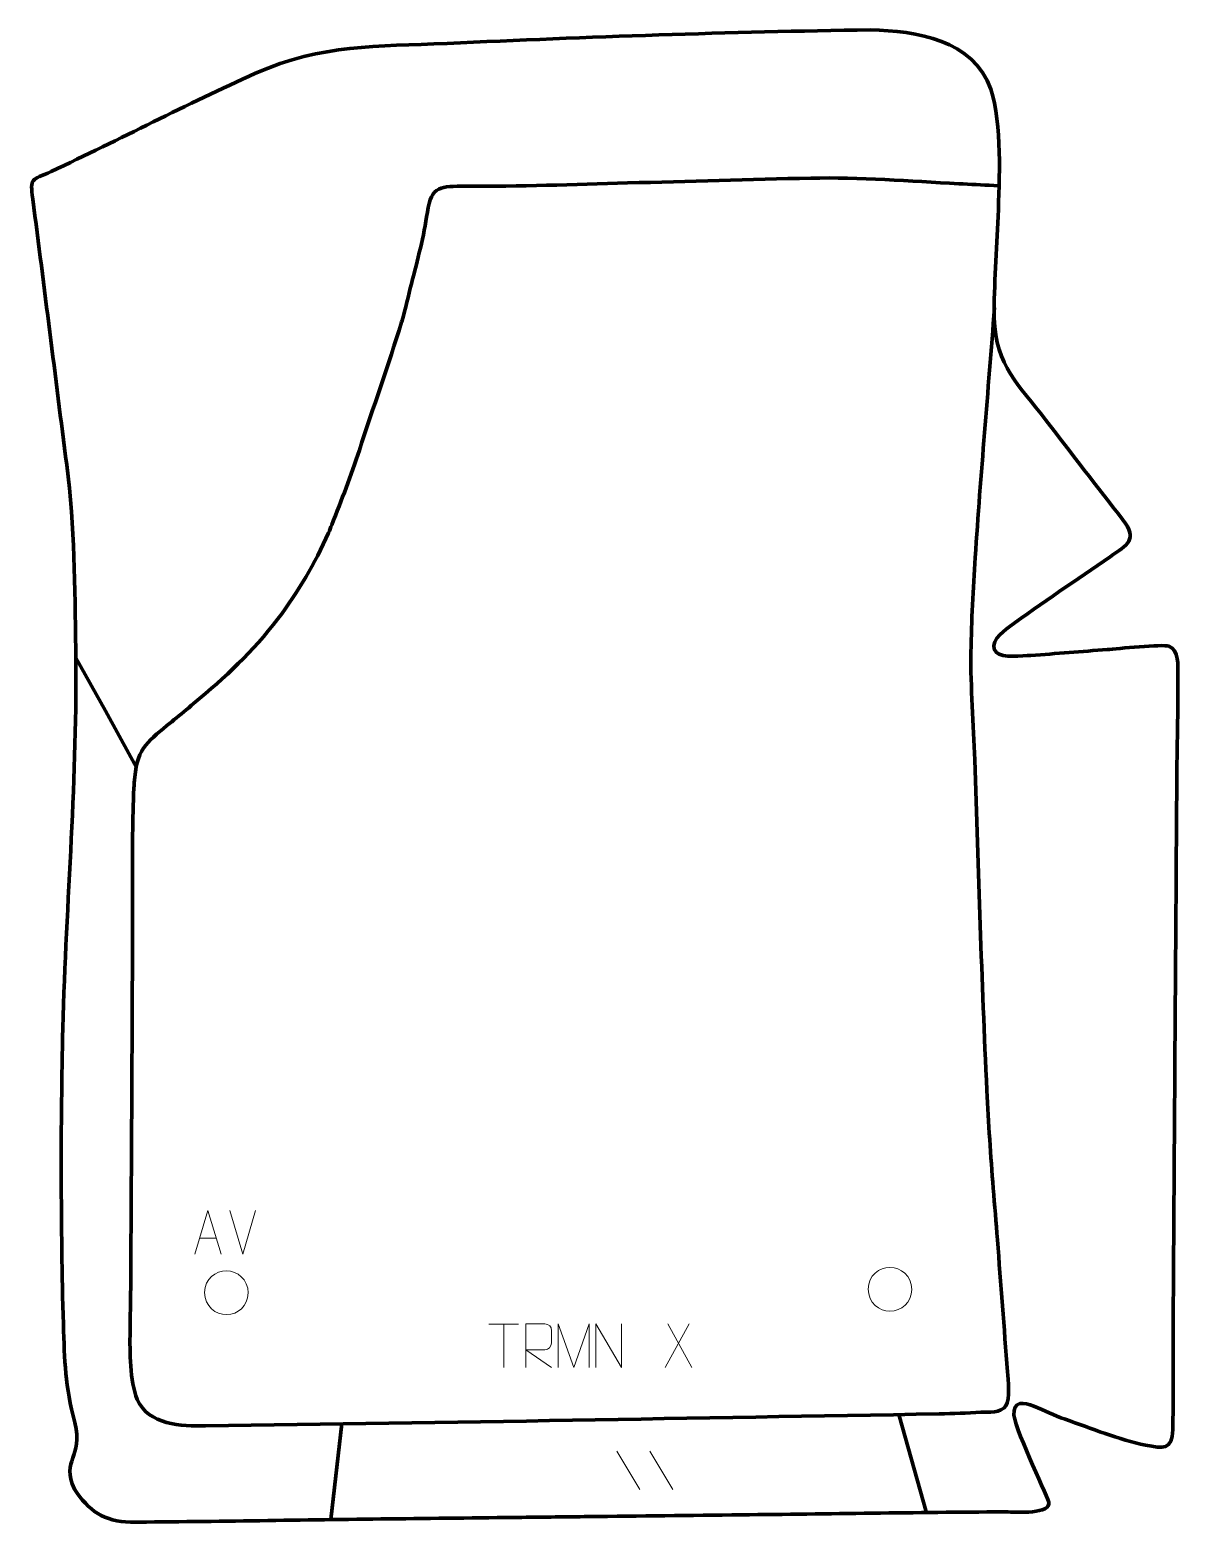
# Model space of a CAD drawing. Header units: millimetres. Extents: x 1030 to 1687, y -57 to 797.
import ezdxf

# ---------------------------------------------------------------- set-up
doc = ezdxf.new("R2010")
doc.units = ezdxf.units.MM
doc.header["$MEASUREMENT"] = 0
doc.layers.add('layer 2', color=7, linetype='Continuous')
doc.layers.add('layer 3', color=7, linetype='Continuous')

msp = doc.modelspace()

# ---------------------------------------------------------------- linework, layer by layer
at = {"layer": 'layer 2', "color": 142, "lineweight": 158}
for points, knots in [([(1581.6592, 638.0969), (1577.9865, 590.5099), (1573.8002, 542.7334), (1570.6025, 495.1416), (1570.6025, 495.1416), (1569.3908, 477.1109), (1568.488, 459.1139), (1568.1718, 441.043), (1568.1718, 441.043), (1567.8623, 420.8511), (1569.6432, 399.6111), (1570.3494, 379.2823), (1570.3494, 379.2823), (1572.5394, 316.243), (1574.1952, 253.1925), (1577.3138, 190.1881), (1577.3138, 190.1881), (1578.2465, 171.5053), (1579.4119, 152.8549), (1580.9377, 134.2107), (1580.9377, 134.2107), (1581.75, 124.3816), (1582.5847, 114.5564), (1583.3291, 104.7217), (1583.3291, 104.7217), (1585.2263, 79.5327), (1587.1944, 54.3495), (1589.0458, 29.1571), (1589.0458, 29.1571), (1589.3738, 24.6772), (1590.741, 13.4143), (1588.1413, 9.6362), (1588.1413, 9.6362), (1585.3151, 5.5288), (1578.3488, 6.1665), (1573.8994, 6.0053), (1573.8994, 6.0053), (1565.9073, 5.6136), (1558.0181, 5.2174), (1550.0117, 5.0506), (1550.0117, 5.0506), (1410.0556, 2.793), (1270.0583, -0.0077), (1130.1006, -1.7712), (1130.1006, -1.7712), (1116.2606, -1.9456), (1097.5268, -1.3263), (1091.0287, 13.3728), (1091.0287, 13.3728), (1086.6607, 24.0702), (1086.8194, 40.5674), (1086.9347, 52.1501), (1086.9347, 52.1501), (1086.9969, 58.8723), (1087.2031, 65.5924), (1087.2572, 72.3139), (1087.2572, 72.3139), (1087.2572, 72.3139), (1087.2646, 73.2291), (1087.2646, 73.2291), (1087.2646, 73.2291), (1087.6017, 123.1575), (1087.8425, 173.0864), (1088.1123, 223.0152), (1088.1123, 223.0152), (1088.2687, 251.9109), (1088.3773, 280.8064), (1088.3844, 309.7026), (1088.3844, 309.7026), (1088.3863, 327.1272), (1088.1882, 345.7712), (1089.1753, 363.094), (1089.1753, 363.094), (1089.2977, 365.2422), (1089.452, 367.3729), (1089.6342, 369.5167), (1089.6342, 369.5167), (1091.1316, 386.5276), (1097.8943, 390.54), (1110.3295, 400.7904), (1110.3295, 400.7904), (1110.9088, 401.2679), (1111.4878, 401.7457), (1112.0664, 402.2241), (1112.0664, 402.2241), (1115.806, 405.3542), (1119.5999, 408.4177), (1123.3402, 411.5489), (1123.3402, 411.5489), (1141.6969, 427.0227), (1156.929, 440.8911), (1171.599, 460.134), (1171.599, 460.134), (1183.1303, 475.4246), (1192.8377, 491.7709), (1200.5271, 509.3165), (1200.5271, 509.3165), (1201.1621, 510.8326), (1201.7787, 512.3532), (1202.3921, 513.8781), (1202.3921, 513.8781), (1208.0352, 528.0224), (1213.4069, 542.1156), (1218.1757, 556.5848), (1218.1757, 556.5848), (1226.149, 581.0517), (1234.7403, 605.3122), (1242.3289, 629.905), (1242.3289, 629.905), (1242.3289, 629.905), (1242.6111, 630.8197), (1242.6111, 630.8197), (1242.6111, 630.8197), (1244.718, 637.6849), (1246.1789, 644.8737), (1247.972, 651.8441), (1247.972, 651.8441), (1251.491, 665.3647), (1255.0671, 678.9138), (1257.0706, 692.7596), (1257.0706, 692.7596), (1259.2206, 707.9791), (1264.9818, 707.6732), (1278.9154, 707.6097), (1278.9154, 707.6097), (1309.5974, 707.4698), (1340.9507, 708.6408), (1371.6685, 709.4923), (1371.6685, 709.4923), (1406.6221, 710.4611), (1441.5724, 711.5042), (1476.5316, 712.2635), (1476.5316, 712.2635), (1504.2091, 712.8573), (1533.4265, 710.4719), (1561.1979, 709.0832), (1561.1979, 709.0832), (1567.8584, 708.7502), (1574.5183, 708.4082), (1581.1782, 708.0671), (1581.1782, 708.0671), (1581.1782, 708.0671), (1584.0349, 707.9208), (1584.0349, 707.9208)], [0, 0, 0, 0, 0.02702703, 0.02702703, 0.02702703, 0.02702703, 0.05405405, 0.05405405, 0.05405405, 0.05405405, 0.08108108, 0.08108108, 0.08108108, 0.08108108, 0.10810811, 0.10810811, 0.10810811, 0.10810811, 0.13513514, 0.13513514, 0.13513514, 0.13513514, 0.16216216, 0.16216216, 0.16216216, 0.16216216, 0.18918919, 0.18918919, 0.18918919, 0.18918919, 0.21621622, 0.21621622, 0.21621622, 0.21621622, 0.24324324, 0.24324324, 0.24324324, 0.24324324, 0.27027027, 0.27027027, 0.27027027, 0.27027027, 0.2972973, 0.2972973, 0.2972973, 0.2972973, 0.32432432, 0.32432432, 0.32432432, 0.32432432, 0.35135135, 0.35135135, 0.35135135, 0.35135135, 0.37837838, 0.37837838, 0.37837838, 0.37837838, 0.40540541, 0.40540541, 0.40540541, 0.40540541, 0.43243243, 0.43243243, 0.43243243, 0.43243243, 0.45945946, 0.45945946, 0.45945946, 0.45945946, 0.48648649, 0.48648649, 0.48648649, 0.48648649, 0.51351351, 0.51351351, 0.51351351, 0.51351351, 0.54054054, 0.54054054, 0.54054054, 0.54054054, 0.56756757, 0.56756757, 0.56756757, 0.56756757, 0.59459459, 0.59459459, 0.59459459, 0.59459459, 0.62162162, 0.62162162, 0.62162162, 0.62162162, 0.64864865, 0.64864865, 0.64864865, 0.64864865, 0.67567568, 0.67567568, 0.67567568, 0.67567568, 0.7027027, 0.7027027, 0.7027027, 0.7027027, 0.72972973, 0.72972973, 0.72972973, 0.72972973, 0.75675676, 0.75675676, 0.75675676, 0.75675676, 0.78378378, 0.78378378, 0.78378378, 0.78378378, 0.81081081, 0.81081081, 0.81081081, 0.81081081, 0.83783784, 0.83783784, 0.83783784, 0.83783784, 0.86486486, 0.86486486, 0.86486486, 0.86486486, 0.89189189, 0.89189189, 0.89189189, 0.89189189, 0.91891892, 0.91891892, 0.91891892, 0.91891892, 0.94594595, 0.94594595, 0.94594595, 0.94594595, 1, 1, 1, 1]), ([(1055.9478, 437.7109), (1055.9478, 437.7109), (1072.9128, 407.3992), (1072.9128, 407.3992), (1072.9128, 407.3992), (1072.9128, 407.3992), (1087.3661, 380.9602), (1087.3661, 380.9602), (1087.3661, 380.9602), (1087.3661, 380.9602), (1090.3628, 375.3206), (1090.3628, 375.3206)], [0, 0, 0, 0, 0.25, 0.25, 0.25, 0.25, 0.5, 0.5, 0.5, 0.5, 1, 1, 1, 1])]:
    msp.add_open_spline(points, degree=3, knots=knots, dxfattribs=at)
at = {"layer": 'layer 2', "color": 142, "lineweight": 9}
for points, knots in [([(1124.1006, 96.4768), (1124.1006, 96.4768), (1131.4662, 121.4121), (1131.4662, 121.4121), (1131.4662, 121.4121), (1131.4662, 121.4121), (1139.0306, 96.4768), (1139.0306, 96.4768)], [0, 0, 0, 0, 0.33333333, 0.33333333, 0.33333333, 0.33333333, 1, 1, 1, 1]), ([(1129.6052, 74.5267), (1129.6893, 82.4262), (1135.9633, 87.0013), (1142.0961, 86.886), (1142.0961, 86.886), (1148.2288, 87.0013), (1154.5028, 82.1676), (1154.5869, 74.2681), (1154.5869, 74.2681), (1154.1465, 66.7387), (1148.8624, 61.9438), (1142.0961, 61.9088), (1142.0961, 61.9088), (1135.9633, 61.7935), (1129.6893, 66.6273), (1129.6052, 74.5267)], [0, 0, 0, 0, 0.2, 0.2, 0.2, 0.2, 0.4, 0.4, 0.4, 0.4, 0.6, 0.6, 0.6, 0.6, 1, 1, 1, 1]), ([(1509.3537, 76.5101), (1509.4379, 84.4095), (1515.7118, 88.9847), (1521.8446, 88.8693), (1521.8446, 88.8693), (1527.9774, 88.9847), (1534.2513, 84.1509), (1534.3354, 76.2514), (1534.3354, 76.2514), (1533.895, 68.7221), (1528.6109, 63.9272), (1521.8446, 63.8922), (1521.8446, 63.8922), (1515.7118, 63.7768), (1509.4379, 68.6106), (1509.3537, 76.5101)], [0, 0, 0, 0, 0.2, 0.2, 0.2, 0.2, 0.4, 0.4, 0.4, 0.4, 0.6, 0.6, 0.6, 0.6, 1, 1, 1, 1]), ([(1313.4996, 31.607), (1313.4996, 31.607), (1313.4996, 56.5423), (1313.4996, 56.5423), (1313.4996, 56.5423), (1317.0918, 56.5423), (1320.6847, 56.5423), (1324.2773, 56.5423), (1324.2773, 56.5423), (1326.6009, 56.5046), (1328.157, 55.0157), (1328.1529, 52.651), (1328.1529, 52.651), (1328.1525, 50.617), (1328.1525, 47.5599), (1328.1529, 45.5253), (1328.1529, 45.5253), (1328.1464, 43.6513), (1326.3354, 41.7109), (1324.3274, 41.6918), (1324.3274, 41.6918), (1324.3274, 41.6918), (1313.4996, 41.6918), (1313.4996, 41.6918), (1313.4996, 41.6918), (1313.4996, 41.6918), (1328.1437, 31.607), (1328.1437, 31.607)], [0, 0, 0, 0, 0.125, 0.125, 0.125, 0.125, 0.25, 0.25, 0.25, 0.25, 0.375, 0.375, 0.375, 0.375, 0.5, 0.5, 0.5, 0.5, 0.625, 0.625, 0.625, 0.625, 0.75, 0.75, 0.75, 0.75, 1, 1, 1, 1]), ([(1331.9756, 31.6048), (1331.9756, 31.6048), (1331.9756, 56.5445), (1331.9756, 56.5445), (1331.9756, 56.5445), (1331.9756, 56.5445), (1340.8942, 31.6048), (1340.8942, 31.6048), (1340.8942, 31.6048), (1340.8942, 31.6048), (1349.6477, 56.5439), (1349.6477, 56.5439), (1349.6477, 56.5439), (1349.6477, 56.5439), (1349.6477, 31.6048), (1349.6477, 31.6048)], [0, 0, 0, 0, 0.2, 0.2, 0.2, 0.2, 0.4, 0.4, 0.4, 0.4, 0.6, 0.6, 0.6, 0.6, 1, 1, 1, 1]), ([(1353.475, 31.607), (1353.475, 31.607), (1353.475, 56.5423), (1353.475, 56.5423), (1353.475, 56.5423), (1353.475, 56.5423), (1368.119, 31.607), (1368.119, 31.607), (1368.119, 31.607), (1368.119, 31.607), (1368.119, 56.5423), (1368.119, 56.5423)], [0, 0, 0, 0, 0.25, 0.25, 0.25, 0.25, 0.5, 0.5, 0.5, 0.5, 1, 1, 1, 1])]:
    msp.add_open_spline(points, degree=3, knots=knots, dxfattribs=at)
for points in [[(1151.4401, 96.4696), (1151.4401, 96.4696), (1144.1237, 121.4049), (1144.1237, 121.4049)], [(1158.7566, 121.4049), (1158.7566, 121.4049), (1151.4402, 96.4696), (1151.4402, 96.4696)], [(1126.8212, 105.7195), (1126.8212, 105.7195), (1136.31, 105.7195), (1136.31, 105.7195)], [(1292.3535, 56.5188), (1292.3535, 56.5188), (1309.3283, 56.5188), (1309.3283, 56.5188)], [(1300.8411, 31.607), (1300.8411, 31.607), (1300.8411, 56.5423), (1300.8411, 56.5423)], [(1406.9062, 56.5423), (1406.9062, 56.5423), (1393.1757, 31.6647), (1393.1757, 31.6647)], [(1394.6292, 56.5423), (1394.6292, 56.5423), (1408.3598, 31.6071), (1408.3598, 31.6071)], [(1365.5719, -16.3374), (1365.5719, -16.3374), (1378.7222, -38.1878), (1378.7222, -38.1878)], [(1365.5719, -16.3374), (1365.5719, -16.3374), (1378.7222, -38.1878), (1378.7222, -38.1878)], [(1384.4289, -16.3374), (1384.4289, -16.3374), (1397.5792, -38.1878), (1397.5792, -38.1878)], [(1384.4289, -16.3374), (1384.4289, -16.3374), (1397.5792, -38.1878), (1397.5792, -38.1878)]]:
    msp.add_open_spline(points, degree=3, dxfattribs=at)
at = {"layer": 'layer 2', "color": 142, "lineweight": 158}
for points in [[(1526.9522, 4.678), (1526.9522, 4.678), (1542.8298, -51.4668), (1542.8298, -51.4668)], [(1208.1031, -0.4881), (1208.1031, -0.4881), (1201.9386, -55.3799), (1201.9386, -55.3799)]]:
    msp.add_open_spline(points, degree=3, dxfattribs=at)
at = {"layer": 'layer 3', "color": 242, "lineweight": 158}
msp.add_open_spline([(1158.7333, 772.2951), (1197.4999, 789.1173), (1227.5302, 787.4671), (1268.4262, 789.3788), (1268.4262, 789.3788), (1349.0723, 793.0757), (1429.9503, 795.9748), (1510.6732, 797.1259), (1510.6732, 797.1259), (1536.9186, 796.4927), (1569.6262, 791.5267), (1579.5598, 763.1376), (1579.5598, 763.1376), (1586.0415, 742.9226), (1584.4564, 711.8146), (1583.7247, 690.2853), (1583.7247, 690.2853), (1582.998, 670.9821), (1581.3159, 651.326), (1581.4433, 632.0511), (1581.4433, 632.0511), (1582.4803, 604.5197), (1595.4585, 594.2028), (1611.0228, 573.8198), (1611.0228, 573.8198), (1625.6419, 554.6794), (1640.3714, 535.7434), (1655.1566, 516.7372), (1655.1566, 516.7372), (1663.7219, 505.2723), (1657.7872, 502.4296), (1647.8417, 495.5611), (1647.8417, 495.5611), (1628.6046, 482.2776), (1608.6818, 469.0969), (1589.8608, 455.311), (1589.8608, 455.311), (1586.2569, 452.6711), (1577.7447, 445.8112), (1582.7298, 440.8515), (1582.7298, 440.8515), (1586.0852, 437.513), (1597.6864, 438.8854), (1602.4524, 439.1777), (1602.4524, 439.1777), (1616.9314, 440.0938), (1631.6398, 441.4064), (1646.145, 442.4831), (1646.145, 442.4831), (1652.0885, 442.9426), (1677.6299, 445.6759), (1681.4288, 444.3917), (1681.4288, 444.3917), (1687.3272, 442.3975), (1686.5191, 433.2173), (1686.5781, 428.0361), (1686.5781, 428.0361), (1686.7568, 407.3891), (1686.1033, 386.4327), (1685.9637, 365.7234), (1685.9637, 365.7234), (1685.4934, 295.9052), (1685.0228, 226.0869), (1684.5521, 156.2686), (1684.5521, 156.2686), (1684.381, 130.8801), (1684.2098, 105.4916), (1684.0387, 80.1032), (1684.0387, 80.1032), (1683.8595, 52.106), (1684.0926, 24.0272), (1683.6854, -3.9538), (1683.6854, -3.9538), (1683.2508, -15.8585), (1678.3233, -14.6826), (1668.1117, -12.7922), (1668.1117, -12.7922), (1653.0502, -9.7144), (1636.6878, -3.0867), (1622.0247, 2.0398), (1622.0247, 2.0398), (1615.5753, 4.3327), (1610.3305, 6.9748), (1604.1555, 9.5594), (1604.1555, 9.5594), (1598.6682, 11.856), (1592.2086, 12.6676), (1592.749, 4.4102), (1592.749, 4.4102), (1594.4254, -6.6739), (1612.9908, -43.6637), (1612.8342, -46.4252), (1612.8342, -46.4252), (1611.6787, -52.7966), (1591.8988, -50.9364), (1586.7173, -50.9697), (1586.7173, -50.9697), (1536.7775, -51.2922), (1486.7161, -52.1109), (1436.7644, -52.6843), (1436.7644, -52.6843), (1407.6022, -53.019), (1378.4399, -53.3538), (1349.2776, -53.6886), (1349.2776, -53.6886), (1336.5984, -53.8341), (1323.9191, -53.9797), (1311.2399, -54.1252), (1311.2399, -54.1252), (1285.8814, -54.4163), (1260.523, -54.7075), (1235.1645, -54.9986), (1235.1645, -54.9986), (1185.8283, -55.5693), (1136.4424, -56.5375), (1087.1132, -56.8741), (1087.1132, -56.8741), (1072.2852, -56.5971), (1062.9656, -50.3574), (1055.1519, -37.9514), (1055.1519, -37.9514), (1046.9726, -20.6552), (1060.6076, -20.5125), (1055.3043, 0.2016), (1055.3043, 0.2016), (1049.8996, 21.0431), (1049.4086, 35.1871), (1048.7628, 56.4687), (1048.7628, 56.4687), (1047.2287, 112.5702), (1047.1679, 169.7515), (1048.462, 225.8616), (1048.462, 225.8616), (1050.4065, 298.4204), (1056.9647, 370.0104), (1055.8157, 442.7747), (1055.8157, 442.7747), (1055.3123, 478.8986), (1055.2977, 512.1348), (1050.6706, 548.1809), (1050.6706, 548.1809), (1044.1783, 598.8515), (1037.9125, 649.5506), (1031.2687, 700.2018), (1031.2687, 700.2018), (1029.5925, 712.9755), (1030.4044, 710.73), (1041.8367, 716.0766), (1041.8367, 716.0766), (1081.0128, 734.3978), (1119.2665, 754.566), (1158.7333, 772.2951)], degree=3, knots=[0, 0, 0, 0, 0.02564103, 0.02564103, 0.02564103, 0.02564103, 0.05128205, 0.05128205, 0.05128205, 0.05128205, 0.07692308, 0.07692308, 0.07692308, 0.07692308, 0.1025641, 0.1025641, 0.1025641, 0.1025641, 0.12820513, 0.12820513, 0.12820513, 0.12820513, 0.15384615, 0.15384615, 0.15384615, 0.15384615, 0.17948718, 0.17948718, 0.17948718, 0.17948718, 0.20512821, 0.20512821, 0.20512821, 0.20512821, 0.23076923, 0.23076923, 0.23076923, 0.23076923, 0.25641026, 0.25641026, 0.25641026, 0.25641026, 0.28205128, 0.28205128, 0.28205128, 0.28205128, 0.30769231, 0.30769231, 0.30769231, 0.30769231, 0.33333333, 0.33333333, 0.33333333, 0.33333333, 0.35897436, 0.35897436, 0.35897436, 0.35897436, 0.38461538, 0.38461538, 0.38461538, 0.38461538, 0.41025641, 0.41025641, 0.41025641, 0.41025641, 0.43589744, 0.43589744, 0.43589744, 0.43589744, 0.46153846, 0.46153846, 0.46153846, 0.46153846, 0.48717949, 0.48717949, 0.48717949, 0.48717949, 0.51282051, 0.51282051, 0.51282051, 0.51282051, 0.53846154, 0.53846154, 0.53846154, 0.53846154, 0.56410256, 0.56410256, 0.56410256, 0.56410256, 0.58974359, 0.58974359, 0.58974359, 0.58974359, 0.61538462, 0.61538462, 0.61538462, 0.61538462, 0.64102564, 0.64102564, 0.64102564, 0.64102564, 0.66666667, 0.66666667, 0.66666667, 0.66666667, 0.69230769, 0.69230769, 0.69230769, 0.69230769, 0.71794872, 0.71794872, 0.71794872, 0.71794872, 0.74358974, 0.74358974, 0.74358974, 0.74358974, 0.76923077, 0.76923077, 0.76923077, 0.76923077, 0.79487179, 0.79487179, 0.79487179, 0.79487179, 0.82051282, 0.82051282, 0.82051282, 0.82051282, 0.84615385, 0.84615385, 0.84615385, 0.84615385, 0.87179487, 0.87179487, 0.87179487, 0.87179487, 0.8974359, 0.8974359, 0.8974359, 0.8974359, 0.92307692, 0.92307692, 0.92307692, 0.92307692, 0.94871795, 0.94871795, 0.94871795, 0.94871795, 1, 1, 1, 1], dxfattribs=at)

doc.saveas('drawing.dxf')
